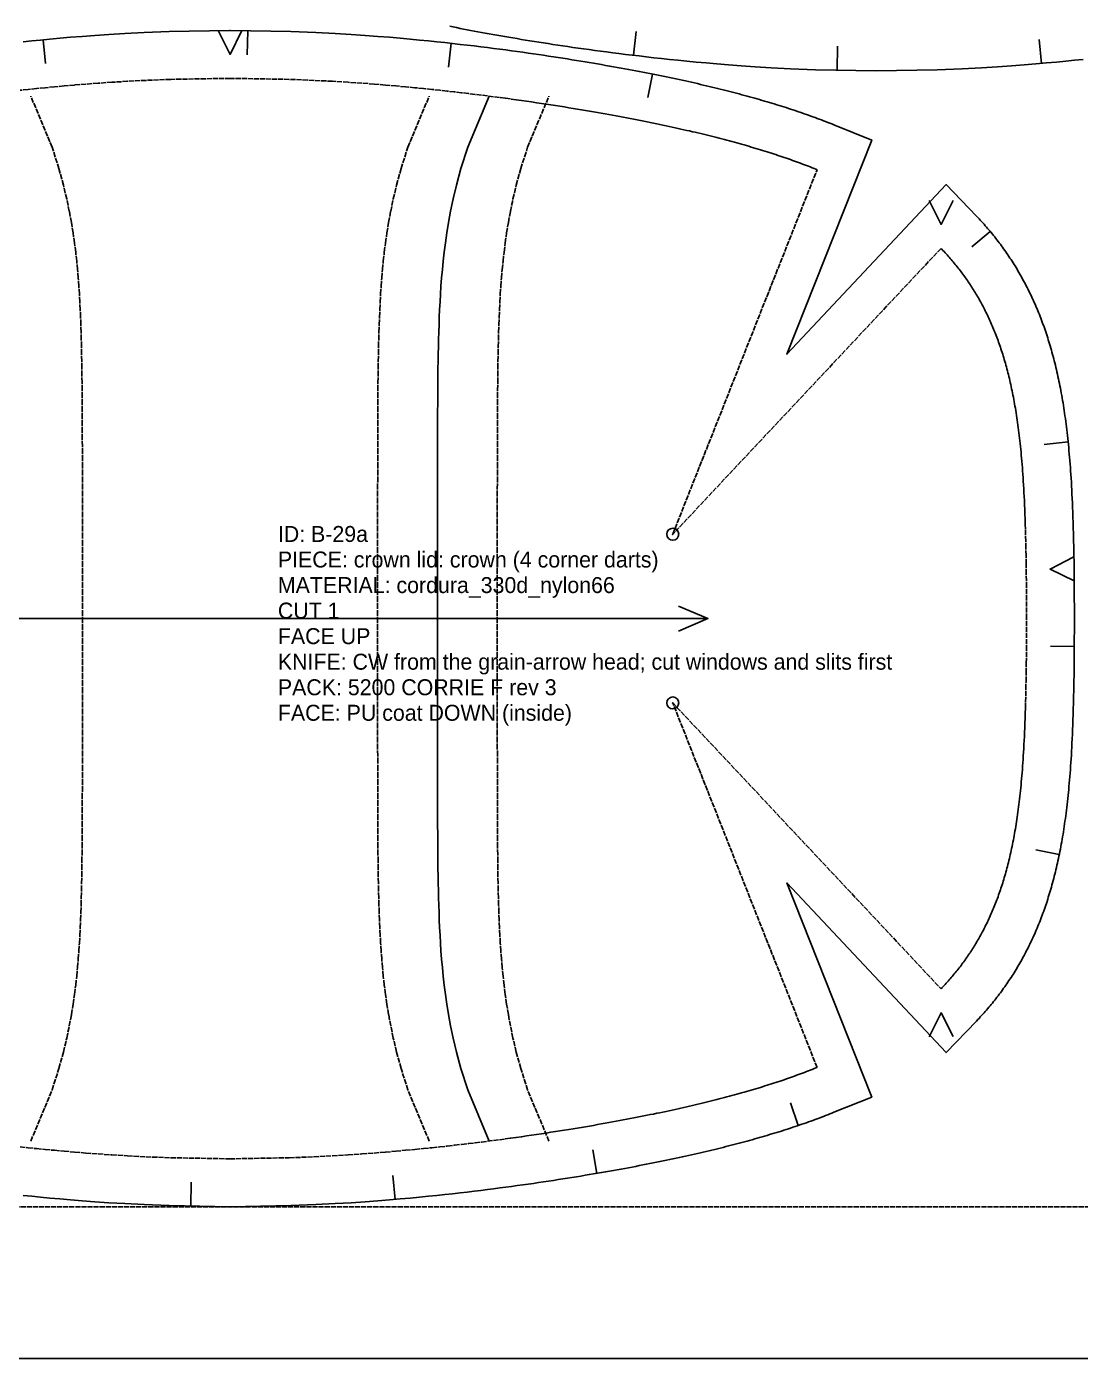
# Model space of a CAD drawing. Header units: millimetres. Extents: x 0 to 8058, y -22 to 1524.
# Drawn here: x 4504.9 to 4769, y 0 to 333.6 of the extents above; entities that cross this region are included whole.
import ezdxf

# ---------------------------------------------------------------- set-up
doc = ezdxf.new("R2010")
doc.units = ezdxf.units.MM
doc.linetypes.add('DASHED', pattern=[1.524, 1.27, -0.254])
for name, color, linetype in [('CUT', 7, 'Continuous'), ('DRILL', 4, 'Continuous'), ('GRAIN', 5, 'Continuous'), ('INTERNAL', 6, 'Continuous'), ('NOTCH', 1, 'Continuous'), ('SEW', 3, 'Continuous'), ('TEXT', 2, 'Continuous')]:
    doc.layers.add(name, color=color, linetype=linetype)

msp = doc.modelspace()

# ---------------------------------------------------------------- linework, layer by layer
at = {"layer": 'CUT'}
for points in [[(4610.99, 333.73), (4611.83, 333.56), (4612.69, 333.39), (4613.55, 333.22), (4614.42, 333.05), (4615.31, 332.88), (4616.2, 332.71), (4617.1, 332.54), (4618.02, 332.37), (4618.94, 332.2), (4619.88, 332.03), (4620.83, 331.86), (4621.79, 331.68), (4622.76, 331.51), (4623.75, 331.34), (4624.75, 331.16), (4625.76, 330.99), (4626.79, 330.81), (4627.84, 330.64), (4628.9, 330.46), (4629.98, 330.28), (4631.07, 330.11), (4632.19, 329.93), (4633.32, 329.75), (4634.47, 329.57), (4635.65, 329.38), (4636.84, 329.2), (4638.06, 329.02), (4639.3, 328.83), (4640.57, 328.64), (4641.86, 328.46), (4643.18, 328.27), (4644.53, 328.08), (4645.92, 327.89), (4647.33, 327.69), (4648.79, 327.5), (4650.28, 327.3), (4651.81, 327.1), (4653.39, 326.9), (4655.01, 326.7), (4656.69, 326.49), (4658.42, 326.29), (4660.22, 326.08), (4662.09, 325.87), (4664.03, 325.65), (4666.06, 325.44), (4668.18, 325.22), (4670.41, 325), (4672.77, 324.77), (4675.27, 324.55), (4677.95, 324.32), (4680.85, 324.08), (4684.01, 323.85), (4687.53, 323.61), (4691.55, 323.36), (4696.34, 323.11), (4702.68, 322.86), (4717.89, 322.6), (4733.1, 322.86), (4739.44, 323.11), (4744.23, 323.36), (4748.25, 323.61), (4751.77, 323.85), (4754.93, 324.08), (4757.83, 324.32), (4760.51, 324.55), (4763.01, 324.77), (4765.37, 325), (4767.6, 325.22), (4769.72, 325.44)], [(4504.07, 40.83), (4506.19, 40.61), (4508.42, 40.39), (4510.78, 40.17), (4513.28, 39.94), (4515.96, 39.71), (4518.86, 39.48), (4522.02, 39.24), (4525.54, 39), (4529.56, 38.76), (4534.36, 38.51), (4540.69, 38.26), (4555.9, 38), (4571.11, 38.26), (4577.45, 38.51), (4582.24, 38.76), (4586.26, 39), (4589.78, 39.24), (4592.95, 39.48), (4595.84, 39.71), (4598.52, 39.94), (4601.02, 40.17), (4603.38, 40.39), (4605.61, 40.61), (4607.74, 40.83), (4609.76, 41.05), (4611.7, 41.26), (4613.57, 41.47), (4615.37, 41.68), (4617.1, 41.89), (4618.78, 42.09), (4620.4, 42.3), (4621.98, 42.5), (4623.51, 42.7), (4625.01, 42.89), (4626.46, 43.09), (4627.88, 43.28), (4629.26, 43.47), (4630.61, 43.66), (4631.93, 43.85), (4633.23, 44.04), (4634.49, 44.23), (4635.73, 44.41), (4636.95, 44.6), (4638.15, 44.78), (4639.32, 44.96), (4640.47, 45.14), (4641.6, 45.32), (4642.72, 45.5), (4643.81, 45.68), (4644.89, 45.86), (4645.95, 46.03), (4647, 46.21), (4648.03, 46.39), (4649.04, 46.56), (4650.04, 46.73), (4651.03, 46.91), (4652, 47.08), (4652.96, 47.25), (4653.91, 47.43), (4654.85, 47.6), (4655.78, 47.77), (4656.69, 47.94), (4657.59, 48.11), (4658.49, 48.28), (4659.37, 48.45), (4660.24, 48.62), (4661.1, 48.79), (4661.96, 48.96), (4662.8, 49.13), (4663.64, 49.3), (4664.46, 49.47), (4665.28, 49.64), (4666.09, 49.8), (4666.9, 49.97), (4667.69, 50.14), (4668.48, 50.31), (4669.26, 50.48), (4670.03, 50.65), (4670.8, 50.82), (4671.55, 50.99), (4672.31, 51.16), (4673.05, 51.33), (4673.79, 51.5), (4674.52, 51.67), (4675.25, 51.84), (4675.97, 52.01), (4676.68, 52.18), (4677.39, 52.35), (4678.1, 52.52), (4678.79, 52.7), (4679.49, 52.87), (4680.17, 53.04), (4680.85, 53.21), (4681.53, 53.39), (4682.2, 53.56), (4682.87, 53.74), (4683.53, 53.91), (4684.19, 54.09), (4684.84, 54.26), (4685.49, 54.44), (4686.13, 54.61), (4686.77, 54.79), (4687.4, 54.97), (4688.03, 55.15), (4688.65, 55.33), (4689.28, 55.51), (4689.89, 55.69), (4690.51, 55.87), (4691.11, 56.05), (4691.72, 56.23), (4692.32, 56.41), (4692.92, 56.6), (4693.51, 56.78), (4694.1, 56.96), (4694.69, 57.15), (4695.27, 57.34), (4695.85, 57.52), (4696.42, 57.71), (4696.99, 57.9), (4697.56, 58.09), (4698.13, 58.28), (4698.69, 58.47), (4699.25, 58.66), (4699.8, 58.85), (4700.35, 59.04), (4700.9, 59.24), (4701.45, 59.43), (4701.99, 59.63), (4702.53, 59.83), (4703.07, 60.02), (4703.6, 60.22), (4704.13, 60.42), (4704.66, 60.62), (4705.18, 60.82), (4705.7, 61.03), (4706.22, 61.23), (4706.74, 61.43), (4707.25, 61.64), (4716.73, 65.47), (4695.49, 119.12), (4735.38, 76.62), (4743, 84.52), (4743.32, 84.86), (4743.63, 85.19), (4743.95, 85.53), (4744.26, 85.87), (4744.57, 86.21), (4744.88, 86.56), (4745.19, 86.9), (4745.49, 87.25), (4745.79, 87.6), (4746.09, 87.95), (4746.39, 88.31), (4746.69, 88.66), (4746.98, 89.02), (4747.27, 89.38), (4747.56, 89.74), (4747.85, 90.11), (4748.13, 90.47), (4748.42, 90.84), (4748.7, 91.21), (4748.98, 91.58), (4749.25, 91.95), (4749.53, 92.33), (4749.8, 92.71), (4750.07, 93.09), (4750.34, 93.47), (4750.61, 93.85), (4750.87, 94.24), (4751.13, 94.63), (4751.39, 95.02), (4751.65, 95.41), (4751.91, 95.81), (4752.16, 96.2), (4752.41, 96.6), (4752.66, 97), (4752.91, 97.41), (4753.15, 97.81), (4753.39, 98.22), (4753.63, 98.63), (4753.87, 99.04), (4754.11, 99.46), (4754.34, 99.87), (4754.57, 100.29), (4754.8, 100.71), (4755.03, 101.14), (4755.26, 101.56), (4755.48, 101.99), (4755.7, 102.42), (4755.92, 102.85), (4756.13, 103.29), (4756.35, 103.73), (4756.56, 104.17), (4756.77, 104.61), (4756.98, 105.05), (4757.18, 105.5), (4757.39, 105.95), (4757.59, 106.4), (4757.79, 106.86), (4757.98, 107.31), (4758.18, 107.77), (4758.37, 108.24), (4758.56, 108.7), (4758.75, 109.17), (4758.94, 109.64), (4759.12, 110.11), (4759.3, 110.59), (4759.48, 111.07), (4759.66, 111.55), (4759.84, 112.03), (4760.01, 112.52), (4760.18, 113.01), (4760.35, 113.51), (4760.52, 114), (4760.68, 114.5), (4760.84, 115.01), (4761, 115.51), (4761.16, 116.02), (4761.32, 116.53), (4761.47, 117.05), (4761.63, 117.57), (4761.78, 118.09), (4761.92, 118.62), (4762.07, 119.15), (4762.22, 119.69), (4762.36, 120.22), (4762.5, 120.77), (4762.64, 121.31), (4762.77, 121.86), (4762.91, 122.42), (4763.04, 122.97), (4763.17, 123.54), (4763.3, 124.1), (4763.42, 124.68), (4763.55, 125.25), (4763.67, 125.84), (4763.79, 126.42), (4763.91, 127.01), (4764.02, 127.61), (4764.14, 128.21), (4764.25, 128.82), (4764.36, 129.43), (4764.47, 130.05), (4764.58, 130.68), (4764.68, 131.31), (4764.78, 131.95), (4764.88, 132.6), (4764.98, 133.25), (4765.08, 133.91), (4765.18, 134.58), (4765.27, 135.25), (4765.36, 135.94), (4765.45, 136.63), (4765.54, 137.33), (4765.63, 138.04), (4765.71, 138.76), (4765.79, 139.49), (4765.87, 140.23), (4765.95, 140.98), (4766.03, 141.75), (4766.11, 142.52), (4766.18, 143.31), (4766.25, 144.11), (4766.32, 144.93), (4766.39, 145.76), (4766.46, 146.61), (4766.52, 147.48), (4766.59, 148.37), (4766.65, 149.27), (4766.71, 150.2), (4766.77, 151.15), (4766.82, 152.13), (4766.88, 153.14), (4766.93, 154.17), (4766.98, 155.24), (4767.03, 156.35), (4767.08, 157.5), (4767.13, 158.7), (4767.17, 159.95), (4767.22, 161.26), (4767.26, 162.65), (4767.3, 164.12), (4767.34, 165.7), (4767.37, 167.42), (4767.41, 169.32), (4767.44, 171.48), (4767.47, 174.03), (4767.51, 177.36), (4767.53, 185.34), (4767.51, 193.33), (4767.47, 196.66), (4767.44, 199.21), (4767.41, 201.36), (4767.37, 203.26), (4767.34, 204.98), (4767.3, 206.57), (4767.26, 208.04), (4767.22, 209.43), (4767.17, 210.74), (4767.13, 211.99), (4767.08, 213.19), (4767.03, 214.34), (4766.98, 215.45), (4766.93, 216.52), (4766.88, 217.55), (4766.82, 218.56), (4766.77, 219.53), (4766.71, 220.49), (4766.65, 221.41), (4766.59, 222.32), (4766.52, 223.21), (4766.46, 224.07), (4766.39, 224.92), (4766.32, 225.76), (4766.25, 226.57), (4766.18, 227.38), (4766.11, 228.17), (4766.03, 228.94), (4765.95, 229.71), (4765.87, 230.46), (4765.79, 231.2), (4765.71, 231.93), (4765.63, 232.65), (4765.54, 233.36), (4765.45, 234.06), (4765.36, 234.75), (4765.27, 235.44), (4765.18, 236.11), (4765.08, 236.78), (4764.98, 237.44), (4764.88, 238.09), (4764.78, 238.74), (4764.68, 239.38), (4764.58, 240.01), (4764.47, 240.63), (4764.36, 241.25), (4764.25, 241.87), (4764.14, 242.47), (4764.02, 243.08), (4763.91, 243.67), (4763.79, 244.27), (4763.67, 244.85), (4763.55, 245.43), (4763.42, 246.01), (4763.3, 246.58), (4763.17, 247.15), (4763.04, 247.71), (4762.91, 248.27), (4762.77, 248.83), (4762.64, 249.38), (4762.5, 249.92), (4762.36, 250.46), (4762.22, 251), (4762.07, 251.54), (4761.92, 252.07), (4761.78, 252.59), (4761.63, 253.12), (4761.47, 253.64), (4761.32, 254.15), (4761.16, 254.67), (4761, 255.17), (4760.84, 255.68), (4760.68, 256.18), (4760.52, 256.68), (4760.35, 257.18), (4760.18, 257.67), (4760.01, 258.17), (4759.84, 258.65), (4759.66, 259.14), (4759.48, 259.62), (4759.3, 260.1), (4759.12, 260.57), (4758.94, 261.05), (4758.75, 261.52), (4758.56, 261.99), (4758.37, 262.45), (4758.18, 262.91), (4757.98, 263.37), (4757.79, 263.83), (4757.59, 264.29), (4757.39, 264.74), (4757.18, 265.19), (4756.98, 265.64), (4756.77, 266.08), (4756.56, 266.52), (4756.35, 266.96), (4756.13, 267.4), (4755.92, 267.83), (4755.7, 268.27), (4755.48, 268.7), (4755.26, 269.13), (4755.03, 269.55), (4754.8, 269.97), (4754.57, 270.4), (4754.34, 270.81), (4754.11, 271.23), (4753.87, 271.65), (4753.63, 272.06), (4753.39, 272.47), (4753.15, 272.88), (4752.91, 273.28), (4752.66, 273.68), (4752.41, 274.09), (4752.16, 274.48), (4751.91, 274.88), (4751.65, 275.28), (4751.39, 275.67), (4751.13, 276.06), (4750.87, 276.45), (4750.61, 276.83), (4750.34, 277.22), (4750.07, 277.6), (4749.8, 277.98), (4749.53, 278.36), (4749.25, 278.73), (4748.98, 279.11), (4748.7, 279.48), (4748.42, 279.85), (4748.13, 280.22), (4747.85, 280.58), (4747.56, 280.95), (4747.27, 281.31), (4746.98, 281.67), (4746.69, 282.03), (4746.39, 282.38), (4746.09, 282.73), (4745.79, 283.09), (4745.49, 283.44), (4745.19, 283.78), (4744.88, 284.13), (4744.57, 284.47), (4744.26, 284.82), (4743.95, 285.16), (4743.63, 285.49), (4743.32, 285.83), (4743, 286.17), (4735.38, 294.06), (4695.49, 251.57), (4716.73, 305.22), (4707.25, 309.05), (4706.74, 309.26), (4706.22, 309.46), (4705.7, 309.66), (4705.18, 309.86), (4704.66, 310.07), (4704.13, 310.27), (4703.6, 310.47), (4703.07, 310.66), (4702.53, 310.86), (4701.99, 311.06), (4701.45, 311.25), (4700.9, 311.45), (4700.35, 311.64), (4699.8, 311.84), (4699.25, 312.03), (4698.69, 312.22), (4698.13, 312.41), (4697.56, 312.6), (4696.99, 312.79), (4696.42, 312.98), (4695.85, 313.16), (4695.27, 313.35), (4694.69, 313.54), (4694.1, 313.72), (4693.51, 313.91), (4692.92, 314.09), (4692.32, 314.28), (4691.72, 314.46), (4691.11, 314.64), (4690.51, 314.82), (4689.89, 315), (4689.28, 315.18), (4688.65, 315.36), (4688.03, 315.54), (4687.4, 315.72), (4686.77, 315.9), (4686.13, 316.07), (4685.49, 316.25), (4684.84, 316.43), (4684.19, 316.6), (4683.53, 316.78), (4682.87, 316.95), (4682.2, 317.13), (4681.53, 317.3), (4680.85, 317.47), (4680.17, 317.65), (4679.49, 317.82), (4678.79, 317.99), (4678.1, 318.16), (4677.39, 318.33), (4676.68, 318.51), (4675.97, 318.68), (4675.25, 318.85), (4674.52, 319.02), (4673.79, 319.19), (4673.05, 319.36), (4672.31, 319.53), (4671.55, 319.7), (4670.8, 319.87), (4670.03, 320.04), (4669.26, 320.21), (4668.48, 320.38), (4667.69, 320.54), (4666.9, 320.71), (4666.09, 320.88), (4665.28, 321.05), (4664.46, 321.22), (4663.64, 321.39), (4662.8, 321.56), (4661.96, 321.73), (4661.1, 321.9), (4660.24, 322.07), (4659.37, 322.24), (4658.49, 322.41), (4657.59, 322.58), (4656.69, 322.75), (4655.78, 322.92), (4654.85, 323.09), (4653.91, 323.26), (4652.96, 323.43), (4652, 323.61), (4651.03, 323.78), (4650.04, 323.95), (4649.04, 324.13), (4648.03, 324.3), (4647, 324.48), (4645.95, 324.65), (4644.89, 324.83), (4643.81, 325.01), (4642.72, 325.19), (4641.6, 325.36), (4640.47, 325.54), (4639.32, 325.73), (4638.15, 325.91), (4636.95, 326.09), (4635.73, 326.27), (4634.49, 326.46), (4633.23, 326.65), (4631.93, 326.83), (4630.61, 327.02), (4629.26, 327.21), (4627.88, 327.41), (4626.46, 327.6), (4625.01, 327.8), (4623.51, 327.99), (4621.98, 328.19), (4620.4, 328.39), (4618.78, 328.59), (4617.1, 328.8), (4615.37, 329), (4613.57, 329.21), (4611.7, 329.42), (4609.76, 329.64), (4607.74, 329.85), (4605.61, 330.07), (4603.38, 330.29), (4601.02, 330.52), (4598.52, 330.75), (4595.84, 330.98), (4592.95, 331.21), (4589.78, 331.45), (4586.26, 331.69), (4582.24, 331.93), (4577.45, 332.18), (4571.11, 332.43), (4556, 332.69), (4555.8, 332.69), (4540.69, 332.43), (4534.36, 332.18), (4529.56, 331.93), (4525.54, 331.69), (4522.02, 331.45), (4518.86, 331.21), (4515.96, 330.98), (4513.28, 330.75), (4510.78, 330.52), (4508.42, 330.29), (4506.19, 330.07), (4504.07, 329.85)]]:
    msp.add_lwpolyline(points, dxfattribs=at)
at = {"layer": 'DRILL'}
for centre in [(4666.88, 206.48), (4666.88, 164.21)]:
    msp.add_circle(centre, 1.5, dxfattribs=at)
for p in [(4666.88, 206.48), (4666.88, 164.21)]:
    msp.add_point(p, dxfattribs=at)
at = {"layer": 'GRAIN'}
for points in [[(4668.31, 182.23), (4675.68, 185.34), (4668.31, 188.46)], [(4436.12, 185.34), (4675.68, 185.34)]]:
    msp.add_lwpolyline(points, dxfattribs=at)
at = {"layer": 'INTERNAL', "linetype": 'CONTINUOUS'}
msp.add_lwpolyline([(4620.85, 54.45), (4615.49, 67.27), (4613.78, 72.62), (4612.66, 76.73), (4611.82, 80.22), (4611.18, 83.31), (4610.66, 86.13), (4610.23, 88.74), (4609.88, 91.2), (4609.58, 93.53), (4609.33, 95.77), (4609.12, 97.93), (4608.94, 100.02), (4608.78, 102.06), (4608.65, 104.05), (4608.54, 106.01), (4608.44, 107.94), (4608.36, 109.83), (4608.29, 111.71), (4608.23, 113.57), (4608.17, 115.41), (4608.13, 117.24), (4608.09, 119.05), (4608.06, 120.86), (4608.03, 122.66), (4608.01, 124.45), (4607.99, 126.24), (4607.98, 128.02), (4607.96, 129.8), (4607.95, 131.57), (4607.94, 133.35), (4607.93, 135.12), (4607.93, 136.89), (4607.92, 138.65), (4607.92, 140.42), (4607.91, 142.18), (4607.91, 143.95), (4607.91, 145.71), (4607.91, 147.47), (4607.91, 149.23), (4607.91, 151), (4607.9, 152.76), (4607.9, 154.52), (4607.9, 156.28), (4607.9, 158.04), (4607.9, 159.8), (4607.9, 161.57), (4607.9, 163.33), (4607.9, 165.09), (4607.9, 166.85), (4607.9, 168.61), (4607.9, 170.37), (4607.9, 172.13), (4607.9, 173.9), (4607.9, 175.66), (4607.9, 177.42), (4607.9, 179.18), (4607.9, 180.94), (4607.9, 182.7), (4607.9, 184.46), (4607.9, 186.22), (4607.9, 187.99), (4607.9, 189.75), (4607.9, 191.51), (4607.9, 193.27), (4607.9, 195.03), (4607.9, 196.79), (4607.9, 198.55), (4607.9, 200.31), (4607.9, 202.08), (4607.9, 203.84), (4607.9, 205.6), (4607.9, 207.36), (4607.9, 209.12), (4607.9, 210.88), (4607.9, 212.64), (4607.9, 214.41), (4607.9, 216.17), (4607.9, 217.93), (4607.91, 219.69), (4607.91, 221.45), (4607.91, 223.22), (4607.91, 224.98), (4607.91, 226.74), (4607.91, 228.51), (4607.92, 230.27), (4607.92, 232.04), (4607.93, 233.8), (4607.93, 235.57), (4607.94, 237.34), (4607.95, 239.11), (4607.96, 240.89), (4607.98, 242.67), (4607.99, 244.45), (4608.01, 246.23), (4608.03, 248.03), (4608.06, 249.83), (4608.09, 251.63), (4608.13, 253.45), (4608.17, 255.28), (4608.23, 257.12), (4608.29, 258.98), (4608.36, 260.85), (4608.44, 262.75), (4608.54, 264.68), (4608.65, 266.63), (4608.78, 268.63), (4608.94, 270.67), (4609.12, 272.76), (4609.33, 274.92), (4609.58, 277.16), (4609.88, 279.49), (4610.23, 281.95), (4610.66, 284.56), (4611.18, 287.38), (4611.82, 290.47), (4612.66, 293.95), (4613.78, 298.07), (4615.49, 303.42), (4620.85, 316.24)], dxfattribs=at)
at = {"layer": 'NOTCH'}
for points in [[(4509.07, 330.36), (4509.63, 324.38)], [(4552.9, 332.69), (4555.9, 326.69), (4558.9, 332.69)], [(4560.33, 332.61), (4560.23, 326.61)], [(4657.01, 326.46), (4657.72, 332.41)], [(4759.25, 324.44), (4758.74, 330.42)], [(4611.33, 329.47), (4610.67, 323.5)], [(4708.08, 322.77), (4708.18, 328.77)], [(4661.76, 321.77), (4660.59, 315.88)], [(4731.13, 290.1), (4734.12, 284.09), (4737.13, 290.09)], [(4746.42, 282.34), (4741.82, 278.5)], [(4765.96, 229.61), (4759.99, 228.99)], [(4767.42, 200.8), (4761.46, 197.73), (4767.5, 194.81)], [(4767.51, 178.38), (4761.51, 178.4)], [(4763.75, 126.23), (4757.87, 127.42)], [(4737.13, 80.6), (4734.12, 86.59), (4731.13, 80.59)], [(4698.27, 58.32), (4696.34, 64.01)], [(4647.83, 46.35), (4646.82, 52.27)], [(4546.09, 38.16), (4546.19, 44.16)], [(4597.26, 39.83), (4596.75, 45.81)]]:
    msp.add_lwpolyline(points, dxfattribs=at)
at = {"layer": 'SEW', "linetype": 'DASHED'}
for points in [[(4503.33, 52.98), (4505.32, 52.77), (4507.4, 52.55), (4509.58, 52.34), (4511.89, 52.12), (4514.34, 51.9), (4516.96, 51.67), (4519.79, 51.44), (4522.88, 51.21), (4526.31, 50.98), (4530.23, 50.74), (4534.91, 50.5), (4541.03, 50.25), (4555.9, 50), (4570.77, 50.25), (4576.9, 50.5), (4581.57, 50.74), (4585.49, 50.98), (4588.92, 51.21), (4592.01, 51.44), (4594.84, 51.67), (4597.46, 51.9), (4599.91, 52.12), (4602.22, 52.34), (4604.41, 52.55), (4606.48, 52.77), (4608.47, 52.98), (4610.37, 53.19), (4612.2, 53.4), (4613.96, 53.6), (4615.67, 53.8), (4617.31, 54), (4618.91, 54.2), (4620.45, 54.4), (4621.96, 54.59), (4623.42, 54.79), (4624.85, 54.98), (4626.24, 55.17), (4627.6, 55.36), (4628.92, 55.54), (4630.22, 55.73), (4631.49, 55.91), (4632.73, 56.1), (4633.95, 56.28), (4635.15, 56.46), (4636.32, 56.64), (4637.47, 56.82), (4638.6, 57), (4639.71, 57.17), (4640.8, 57.35), (4641.87, 57.52), (4642.93, 57.7), (4643.97, 57.87), (4644.99, 58.04), (4646, 58.21), (4647, 58.38), (4647.98, 58.55), (4648.94, 58.72), (4649.89, 58.89), (4650.83, 59.06), (4651.76, 59.23), (4652.68, 59.4), (4653.58, 59.57), (4654.47, 59.73), (4655.36, 59.9), (4656.23, 60.06), (4657.09, 60.23), (4657.94, 60.4), (4658.78, 60.56), (4659.61, 60.73), (4660.43, 60.89), (4661.24, 61.06), (4662.05, 61.22), (4662.84, 61.39), (4663.63, 61.55), (4664.41, 61.71), (4665.18, 61.88), (4665.95, 62.04), (4666.7, 62.21), (4667.45, 62.37), (4668.19, 62.53), (4668.93, 62.7), (4669.65, 62.86), (4670.37, 63.03), (4671.09, 63.19), (4671.79, 63.35), (4672.5, 63.52), (4673.19, 63.68), (4673.88, 63.85), (4674.56, 64.01), (4675.24, 64.18), (4675.91, 64.34), (4676.57, 64.51), (4677.23, 64.68), (4677.89, 64.84), (4678.54, 65.01), (4679.18, 65.17), (4679.82, 65.34), (4680.45, 65.51), (4681.08, 65.68), (4681.7, 65.84), (4682.32, 66.01), (4682.93, 66.18), (4683.54, 66.35), (4684.14, 66.52), (4684.74, 66.69), (4685.34, 66.86), (4685.93, 67.03), (4686.52, 67.2), (4687.1, 67.37), (4687.67, 67.54), (4688.25, 67.72), (4688.82, 67.89), (4689.38, 68.06), (4689.94, 68.24), (4690.5, 68.41), (4691.05, 68.59), (4691.6, 68.76), (4692.14, 68.94), (4692.69, 69.11), (4693.22, 69.29), (4693.76, 69.47), (4694.29, 69.65), (4694.81, 69.82), (4695.34, 70), (4695.86, 70.18), (4696.37, 70.36), (4696.88, 70.55), (4697.39, 70.73), (4697.9, 70.91), (4698.4, 71.09), (4698.9, 71.28), (4699.39, 71.46), (4699.89, 71.65), (4700.38, 71.83), (4700.86, 72.02), (4701.34, 72.21), (4701.82, 72.39), (4702.3, 72.58), (4702.77, 72.77), (4703.04, 72.88), (4666.88, 164.21), (4734.11, 92.59), (4734.34, 92.83), (4734.6, 93.11), (4734.87, 93.39), (4735.14, 93.68), (4735.4, 93.96), (4735.66, 94.25), (4735.92, 94.54), (4736.18, 94.83), (4736.43, 95.12), (4736.69, 95.42), (4736.94, 95.71), (4737.19, 96.01), (4737.44, 96.31), (4737.68, 96.61), (4737.93, 96.91), (4738.17, 97.21), (4738.41, 97.52), (4738.65, 97.82), (4738.89, 98.13), (4739.12, 98.44), (4739.36, 98.75), (4739.59, 99.07), (4739.82, 99.38), (4740.05, 99.7), (4740.28, 100.02), (4740.5, 100.34), (4740.72, 100.66), (4740.94, 100.98), (4741.16, 101.31), (4741.38, 101.64), (4741.6, 101.96), (4741.81, 102.3), (4742.02, 102.63), (4742.24, 102.96), (4742.44, 103.3), (4742.65, 103.64), (4742.86, 103.98), (4743.06, 104.32), (4743.26, 104.67), (4743.46, 105.01), (4743.66, 105.36), (4743.86, 105.71), (4744.05, 106.07), (4744.25, 106.42), (4744.44, 106.78), (4744.63, 107.14), (4744.82, 107.5), (4745.01, 107.86), (4745.19, 108.23), (4745.37, 108.6), (4745.56, 108.97), (4745.74, 109.34), (4745.91, 109.72), (4746.09, 110.1), (4746.27, 110.48), (4746.44, 110.86), (4746.61, 111.25), (4746.78, 111.63), (4746.95, 112.03), (4747.11, 112.42), (4747.28, 112.82), (4747.44, 113.21), (4747.6, 113.62), (4747.76, 114.02), (4747.92, 114.43), (4748.08, 114.84), (4748.23, 115.25), (4748.39, 115.67), (4748.54, 116.09), (4748.69, 116.51), (4748.84, 116.93), (4748.99, 117.36), (4749.13, 117.8), (4749.27, 118.23), (4749.42, 118.67), (4749.56, 119.11), (4749.7, 119.56), (4749.83, 120.01), (4749.97, 120.46), (4750.1, 120.92), (4750.23, 121.38), (4750.36, 121.84), (4750.49, 122.31), (4750.62, 122.78), (4750.75, 123.26), (4750.87, 123.74), (4750.99, 124.22), (4751.12, 124.71), (4751.23, 125.21), (4751.35, 125.71), (4751.47, 126.21), (4751.58, 126.72), (4751.7, 127.23), (4751.81, 127.75), (4751.92, 128.27), (4752.03, 128.8), (4752.13, 129.34), (4752.24, 129.88), (4752.34, 130.42), (4752.45, 130.98), (4752.55, 131.53), (4752.64, 132.1), (4752.74, 132.67), (4752.84, 133.25), (4752.93, 133.83), (4753.02, 134.43), (4753.12, 135.03), (4753.21, 135.63), (4753.29, 136.25), (4753.38, 136.87), (4753.47, 137.51), (4753.55, 138.15), (4753.63, 138.8), (4753.71, 139.46), (4753.79, 140.13), (4753.87, 140.81), (4753.94, 141.51), (4754.02, 142.21), (4754.09, 142.93), (4754.16, 143.66), (4754.23, 144.4), (4754.3, 145.16), (4754.36, 145.94), (4754.43, 146.73), (4754.49, 147.53), (4754.55, 148.36), (4754.62, 149.2), (4754.67, 150.07), (4754.73, 150.95), (4754.79, 151.87), (4754.84, 152.8), (4754.89, 153.77), (4754.95, 154.77), (4755, 155.8), (4755.04, 156.87), (4755.09, 157.98), (4755.14, 159.14), (4755.18, 160.36), (4755.22, 161.64), (4755.26, 162.99), (4755.3, 164.43), (4755.34, 165.98), (4755.38, 167.66), (4755.41, 169.53), (4755.44, 171.65), (4755.48, 174.16), (4755.51, 177.43), (4755.53, 185.34), (4755.51, 193.25), (4755.48, 196.53), (4755.44, 199.04), (4755.41, 201.16), (4755.38, 203.02), (4755.34, 204.71), (4755.3, 206.26), (4755.26, 207.7), (4755.22, 209.05), (4755.18, 210.33), (4755.14, 211.54), (4755.09, 212.7), (4755.04, 213.82), (4755, 214.89), (4754.95, 215.92), (4754.89, 216.92), (4754.84, 217.88), (4754.79, 218.82), (4754.73, 219.73), (4754.67, 220.62), (4754.62, 221.49), (4754.55, 222.33), (4754.49, 223.15), (4754.43, 223.96), (4754.36, 224.75), (4754.3, 225.52), (4754.23, 226.28), (4754.16, 227.03), (4754.09, 227.76), (4754.02, 228.47), (4753.94, 229.18), (4753.87, 229.87), (4753.79, 230.55), (4753.71, 231.23), (4753.63, 231.89), (4753.55, 232.54), (4753.47, 233.18), (4753.38, 233.81), (4753.29, 234.44), (4753.21, 235.05), (4753.12, 235.66), (4753.02, 236.26), (4752.93, 236.85), (4752.84, 237.44), (4752.74, 238.02), (4752.64, 238.59), (4752.55, 239.15), (4752.45, 239.71), (4752.34, 240.26), (4752.24, 240.81), (4752.13, 241.35), (4752.03, 241.89), (4751.92, 242.41), (4751.81, 242.94), (4751.7, 243.46), (4751.58, 243.97), (4751.47, 244.48), (4751.35, 244.98), (4751.23, 245.48), (4751.12, 245.97), (4750.99, 246.46), (4750.87, 246.95), (4750.75, 247.43), (4750.62, 247.91), (4750.49, 248.38), (4750.36, 248.85), (4750.23, 249.31), (4750.1, 249.77), (4749.97, 250.23), (4749.83, 250.68), (4749.7, 251.13), (4749.56, 251.58), (4749.42, 252.02), (4749.27, 252.46), (4749.13, 252.89), (4748.99, 253.32), (4748.84, 253.75), (4748.69, 254.18), (4748.54, 254.6), (4748.39, 255.02), (4748.23, 255.44), (4748.08, 255.85), (4747.92, 256.26), (4747.76, 256.67), (4747.6, 257.07), (4747.44, 257.47), (4747.28, 257.87), (4747.11, 258.27), (4746.95, 258.66), (4746.78, 259.05), (4746.61, 259.44), (4746.44, 259.83), (4746.27, 260.21), (4746.09, 260.59), (4745.91, 260.97), (4745.74, 261.34), (4745.56, 261.72), (4745.37, 262.09), (4745.19, 262.46), (4745.01, 262.82), (4744.82, 263.19), (4744.63, 263.55), (4744.44, 263.91), (4744.25, 264.27), (4744.05, 264.62), (4743.86, 264.97), (4743.66, 265.33), (4743.46, 265.67), (4743.26, 266.02), (4743.06, 266.37), (4742.86, 266.71), (4742.65, 267.05), (4742.44, 267.39), (4742.24, 267.72), (4742.02, 268.06), (4741.81, 268.39), (4741.6, 268.72), (4741.38, 269.05), (4741.16, 269.38), (4740.94, 269.71), (4740.72, 270.03), (4740.5, 270.35), (4740.28, 270.67), (4740.05, 270.99), (4739.82, 271.31), (4739.59, 271.62), (4739.36, 271.93), (4739.12, 272.24), (4738.89, 272.55), (4738.65, 272.86), (4738.41, 273.17), (4738.17, 273.47), (4737.93, 273.78), (4737.68, 274.08), (4737.44, 274.38), (4737.19, 274.68), (4736.94, 274.97), (4736.69, 275.27), (4736.43, 275.56), (4736.18, 275.86), (4735.92, 276.15), (4735.66, 276.44), (4735.4, 276.72), (4735.14, 277.01), (4734.87, 277.29), (4734.6, 277.58), (4734.34, 277.86), (4734.11, 278.1), (4666.88, 206.48), (4703.04, 297.81), (4702.77, 297.92), (4702.3, 298.11), (4701.82, 298.29), (4701.34, 298.48), (4700.86, 298.67), (4700.38, 298.86), (4699.89, 299.04), (4699.39, 299.23), (4698.9, 299.41), (4698.4, 299.59), (4697.9, 299.78), (4697.39, 299.96), (4696.88, 300.14), (4696.37, 300.32), (4695.86, 300.5), (4695.34, 300.68), (4694.81, 300.86), (4694.29, 301.04), (4693.76, 301.22), (4693.22, 301.4), (4692.69, 301.57), (4692.14, 301.75), (4691.6, 301.93), (4691.05, 302.1), (4690.5, 302.28), (4689.94, 302.45), (4689.38, 302.62), (4688.82, 302.8), (4688.25, 302.97), (4687.67, 303.14), (4687.1, 303.32), (4686.52, 303.49), (4685.93, 303.66), (4685.34, 303.83), (4684.74, 304), (4684.14, 304.17), (4683.54, 304.34), (4682.93, 304.51), (4682.32, 304.68), (4681.7, 304.84), (4681.08, 305.01), (4680.45, 305.18), (4679.82, 305.35), (4679.18, 305.51), (4678.54, 305.68), (4677.89, 305.85), (4677.23, 306.01), (4676.57, 306.18), (4675.91, 306.34), (4675.24, 306.51), (4674.56, 306.67), (4673.88, 306.84), (4673.19, 307), (4672.5, 307.17), (4671.79, 307.33), (4671.09, 307.5), (4670.37, 307.66), (4669.65, 307.83), (4668.93, 307.99), (4668.19, 308.15), (4667.45, 308.32), (4666.7, 308.48), (4665.95, 308.65), (4665.18, 308.81), (4664.41, 308.97), (4663.63, 309.14), (4662.84, 309.3), (4662.05, 309.47), (4661.24, 309.63), (4660.43, 309.8), (4659.61, 309.96), (4658.78, 310.13), (4657.94, 310.29), (4657.09, 310.46), (4656.23, 310.62), (4655.36, 310.79), (4654.47, 310.96), (4653.58, 311.12), (4652.68, 311.29), (4651.76, 311.46), (4650.83, 311.63), (4649.89, 311.79), (4648.94, 311.96), (4647.98, 312.13), (4647, 312.3), (4646, 312.47), (4644.99, 312.65), (4643.97, 312.82), (4642.93, 312.99), (4641.87, 313.16), (4640.8, 313.34), (4639.71, 313.52), (4638.6, 313.69), (4637.47, 313.87), (4636.32, 314.05), (4635.15, 314.23), (4633.95, 314.41), (4632.73, 314.59), (4631.49, 314.77), (4630.22, 314.96), (4628.92, 315.14), (4627.6, 315.33), (4626.24, 315.52), (4624.85, 315.71), (4623.42, 315.9), (4621.96, 316.09), (4620.45, 316.29), (4618.91, 316.49), (4617.31, 316.68), (4615.67, 316.88), (4613.96, 317.09), (4612.2, 317.29), (4610.37, 317.5), (4608.47, 317.71), (4606.48, 317.92), (4604.41, 318.13), (4602.22, 318.35), (4599.91, 318.57), (4597.46, 318.79), (4594.84, 319.02), (4592.01, 319.25), (4588.92, 319.48), (4585.49, 319.71), (4581.57, 319.95), (4576.9, 320.19), (4570.77, 320.44), (4555.9, 320.69), (4555.9, 320.69), (4541.03, 320.44), (4534.91, 320.19), (4530.23, 319.95), (4526.31, 319.71), (4522.88, 319.48), (4519.79, 319.25), (4516.96, 319.02), (4514.34, 318.79), (4511.89, 318.57), (4509.58, 318.35), (4507.4, 318.13), (4505.32, 317.92), (4503.33, 317.71)], [(4505.95, 54.45), (4511.31, 67.27), (4513.02, 72.62), (4514.15, 76.73), (4514.98, 80.22), (4515.63, 83.31), (4516.15, 86.13), (4516.57, 88.74), (4516.93, 91.2), (4517.22, 93.53), (4517.47, 95.77), (4517.69, 97.93), (4517.87, 100.02), (4518.02, 102.06), (4518.15, 104.05), (4518.27, 106.01), (4518.36, 107.94), (4518.45, 109.83), (4518.52, 111.71), (4518.58, 113.57), (4518.63, 115.41), (4518.67, 117.24), (4518.71, 119.05), (4518.74, 120.86), (4518.77, 122.66), (4518.79, 124.45), (4518.81, 126.24), (4518.83, 128.02), (4518.84, 129.8), (4518.85, 131.57), (4518.86, 133.35), (4518.87, 135.12), (4518.88, 136.89), (4518.88, 138.65), (4518.88, 140.42), (4518.89, 142.18), (4518.89, 143.95), (4518.89, 145.71), (4518.89, 147.47), (4518.9, 149.23), (4518.9, 151), (4518.9, 152.76), (4518.9, 154.52), (4518.9, 156.28), (4518.9, 158.04), (4518.9, 159.8), (4518.9, 161.57), (4518.9, 163.33), (4518.9, 165.09), (4518.9, 166.85), (4518.9, 168.61), (4518.9, 170.37), (4518.9, 172.13), (4518.9, 173.9), (4518.9, 175.66), (4518.9, 177.42), (4518.9, 179.18), (4518.9, 180.94), (4518.9, 182.7), (4518.9, 184.46), (4518.9, 186.22), (4518.9, 187.99), (4518.9, 189.75), (4518.9, 191.51), (4518.9, 193.27), (4518.9, 195.03), (4518.9, 196.79), (4518.9, 198.55), (4518.9, 200.31), (4518.9, 202.08), (4518.9, 203.84), (4518.9, 205.6), (4518.9, 207.36), (4518.9, 209.12), (4518.9, 210.88), (4518.9, 212.64), (4518.9, 214.41), (4518.9, 216.17), (4518.9, 217.93), (4518.9, 219.69), (4518.9, 221.45), (4518.89, 223.22), (4518.89, 224.98), (4518.89, 226.74), (4518.89, 228.51), (4518.88, 230.27), (4518.88, 232.04), (4518.88, 233.8), (4518.87, 235.57), (4518.86, 237.34), (4518.85, 239.11), (4518.84, 240.89), (4518.83, 242.67), (4518.81, 244.45), (4518.79, 246.23), (4518.77, 248.03), (4518.74, 249.83), (4518.71, 251.63), (4518.67, 253.45), (4518.63, 255.28), (4518.58, 257.12), (4518.52, 258.98), (4518.45, 260.85), (4518.36, 262.75), (4518.27, 264.68), (4518.15, 266.63), (4518.02, 268.63), (4517.87, 270.67), (4517.69, 272.76), (4517.47, 274.92), (4517.22, 277.16), (4516.93, 279.49), (4516.57, 281.95), (4516.15, 284.56), (4515.63, 287.38), (4514.98, 290.47), (4514.15, 293.95), (4513.02, 298.07), (4511.31, 303.42), (4505.95, 316.24)], [(4605.85, 54.45), (4600.49, 67.27), (4598.78, 72.62), (4597.66, 76.73), (4596.82, 80.22), (4596.18, 83.31), (4595.66, 86.13), (4595.23, 88.74), (4594.88, 91.2), (4594.58, 93.53), (4594.33, 95.77), (4594.12, 97.93), (4593.94, 100.02), (4593.78, 102.06), (4593.65, 104.05), (4593.54, 106.01), (4593.44, 107.94), (4593.36, 109.83), (4593.29, 111.71), (4593.23, 113.57), (4593.17, 115.41), (4593.13, 117.24), (4593.09, 119.05), (4593.06, 120.86), (4593.03, 122.66), (4593.01, 124.45), (4592.99, 126.24), (4592.98, 128.02), (4592.96, 129.8), (4592.95, 131.57), (4592.94, 133.35), (4592.93, 135.12), (4592.93, 136.89), (4592.92, 138.65), (4592.92, 140.42), (4592.91, 142.18), (4592.91, 143.95), (4592.91, 145.71), (4592.91, 147.47), (4592.91, 149.23), (4592.91, 151), (4592.9, 152.76), (4592.9, 154.52), (4592.9, 156.28), (4592.9, 158.04), (4592.9, 159.8), (4592.9, 161.57), (4592.9, 163.33), (4592.9, 165.09), (4592.9, 166.85), (4592.9, 168.61), (4592.9, 170.37), (4592.9, 172.13), (4592.9, 173.9), (4592.9, 175.66), (4592.9, 177.42), (4592.9, 179.18), (4592.9, 180.94), (4592.9, 182.7), (4592.9, 184.46), (4592.9, 186.22), (4592.9, 187.99), (4592.9, 189.75), (4592.9, 191.51), (4592.9, 193.27), (4592.9, 195.03), (4592.9, 196.79), (4592.9, 198.55), (4592.9, 200.31), (4592.9, 202.08), (4592.9, 203.84), (4592.9, 205.6), (4592.9, 207.36), (4592.9, 209.12), (4592.9, 210.88), (4592.9, 212.64), (4592.9, 214.41), (4592.9, 216.17), (4592.9, 217.93), (4592.91, 219.69), (4592.91, 221.45), (4592.91, 223.22), (4592.91, 224.98), (4592.91, 226.74), (4592.91, 228.51), (4592.92, 230.27), (4592.92, 232.04), (4592.93, 233.8), (4592.93, 235.57), (4592.94, 237.34), (4592.95, 239.11), (4592.96, 240.89), (4592.98, 242.67), (4592.99, 244.45), (4593.01, 246.23), (4593.03, 248.03), (4593.06, 249.83), (4593.09, 251.63), (4593.13, 253.45), (4593.17, 255.28), (4593.23, 257.12), (4593.29, 258.98), (4593.36, 260.85), (4593.44, 262.75), (4593.54, 264.68), (4593.65, 266.63), (4593.78, 268.63), (4593.94, 270.67), (4594.12, 272.76), (4594.33, 274.92), (4594.58, 277.16), (4594.88, 279.49), (4595.23, 281.95), (4595.66, 284.56), (4596.18, 287.38), (4596.82, 290.47), (4597.66, 293.95), (4598.78, 298.07), (4600.49, 303.42), (4605.85, 316.24)], [(4635.85, 54.45), (4630.49, 67.27), (4628.78, 72.62), (4627.66, 76.73), (4626.82, 80.22), (4626.18, 83.31), (4625.66, 86.13), (4625.23, 88.74), (4624.88, 91.2), (4624.58, 93.53), (4624.33, 95.77), (4624.12, 97.93), (4623.94, 100.02), (4623.78, 102.06), (4623.65, 104.05), (4623.54, 106.01), (4623.44, 107.94), (4623.36, 109.83), (4623.29, 111.71), (4623.23, 113.57), (4623.17, 115.41), (4623.13, 117.24), (4623.09, 119.05), (4623.06, 120.86), (4623.03, 122.66), (4623.01, 124.45), (4622.99, 126.24), (4622.98, 128.02), (4622.96, 129.8), (4622.95, 131.57), (4622.94, 133.35), (4622.93, 135.12), (4622.93, 136.89), (4622.92, 138.65), (4622.92, 140.42), (4622.91, 142.18), (4622.91, 143.95), (4622.91, 145.71), (4622.91, 147.47), (4622.91, 149.23), (4622.91, 151), (4622.9, 152.76), (4622.9, 154.52), (4622.9, 156.28), (4622.9, 158.04), (4622.9, 159.8), (4622.9, 161.57), (4622.9, 163.33), (4622.9, 165.09), (4622.9, 166.85), (4622.9, 168.61), (4622.9, 170.37), (4622.9, 172.13), (4622.9, 173.9), (4622.9, 175.66), (4622.9, 177.42), (4622.9, 179.18), (4622.9, 180.94), (4622.9, 182.7), (4622.9, 184.46), (4622.9, 186.22), (4622.9, 187.99), (4622.9, 189.75), (4622.9, 191.51), (4622.9, 193.27), (4622.9, 195.03), (4622.9, 196.79), (4622.9, 198.55), (4622.9, 200.31), (4622.9, 202.08), (4622.9, 203.84), (4622.9, 205.6), (4622.9, 207.36), (4622.9, 209.12), (4622.9, 210.88), (4622.9, 212.64), (4622.9, 214.41), (4622.9, 216.17), (4622.9, 217.93), (4622.91, 219.69), (4622.91, 221.45), (4622.91, 223.22), (4622.91, 224.98), (4622.91, 226.74), (4622.91, 228.51), (4622.92, 230.27), (4622.92, 232.04), (4622.93, 233.8), (4622.93, 235.57), (4622.94, 237.34), (4622.95, 239.11), (4622.96, 240.89), (4622.98, 242.67), (4622.99, 244.45), (4623.01, 246.23), (4623.03, 248.03), (4623.06, 249.83), (4623.09, 251.63), (4623.13, 253.45), (4623.17, 255.28), (4623.23, 257.12), (4623.29, 258.98), (4623.36, 260.85), (4623.44, 262.75), (4623.54, 264.68), (4623.65, 266.63), (4623.78, 268.63), (4623.94, 270.67), (4624.12, 272.76), (4624.33, 274.92), (4624.58, 277.16), (4624.88, 279.49), (4625.23, 281.95), (4625.66, 284.56), (4626.18, 287.38), (4626.82, 290.47), (4627.66, 293.95), (4628.78, 298.07), (4630.49, 303.42), (4635.85, 316.24)]]:
    msp.add_lwpolyline(points, dxfattribs=at)
at = {"layer": 'TEXT', "linetype": 'DASHED'}
msp.add_line((0, 38), (7996.27, 38), dxfattribs=at)
at = {"layer": 'TEXT'}
msp.add_lwpolyline([(0, 0), (7996.27, 0), (7996.27, 1524), (0, 1524)], close=True, dxfattribs=at)

# ---------------------------------------------------------------- texts
for s, p in [('ID: B-29a', (4567.9, 204.54)), ('PIECE: crown lid: crown (4 corner darts)', (4567.9, 198.14)), ('MATERIAL: cordura_330d_nylon66', (4567.9, 191.74)), ('CUT 1', (4567.9, 185.34)), ('FACE UP', (4567.9, 178.94)), ('KNIFE: CW from the grain-arrow head; cut windows and slits first', (4567.9, 172.54)), ('PACK: 5200 CORRIE F rev 3', (4567.9, 166.14)), ('FACE: PU coat DOWN (inside)', (4567.9, 159.74))]:
    msp.add_text(s, height=4, dxfattribs=at).set_placement(p)

doc.saveas('drawing.dxf')
